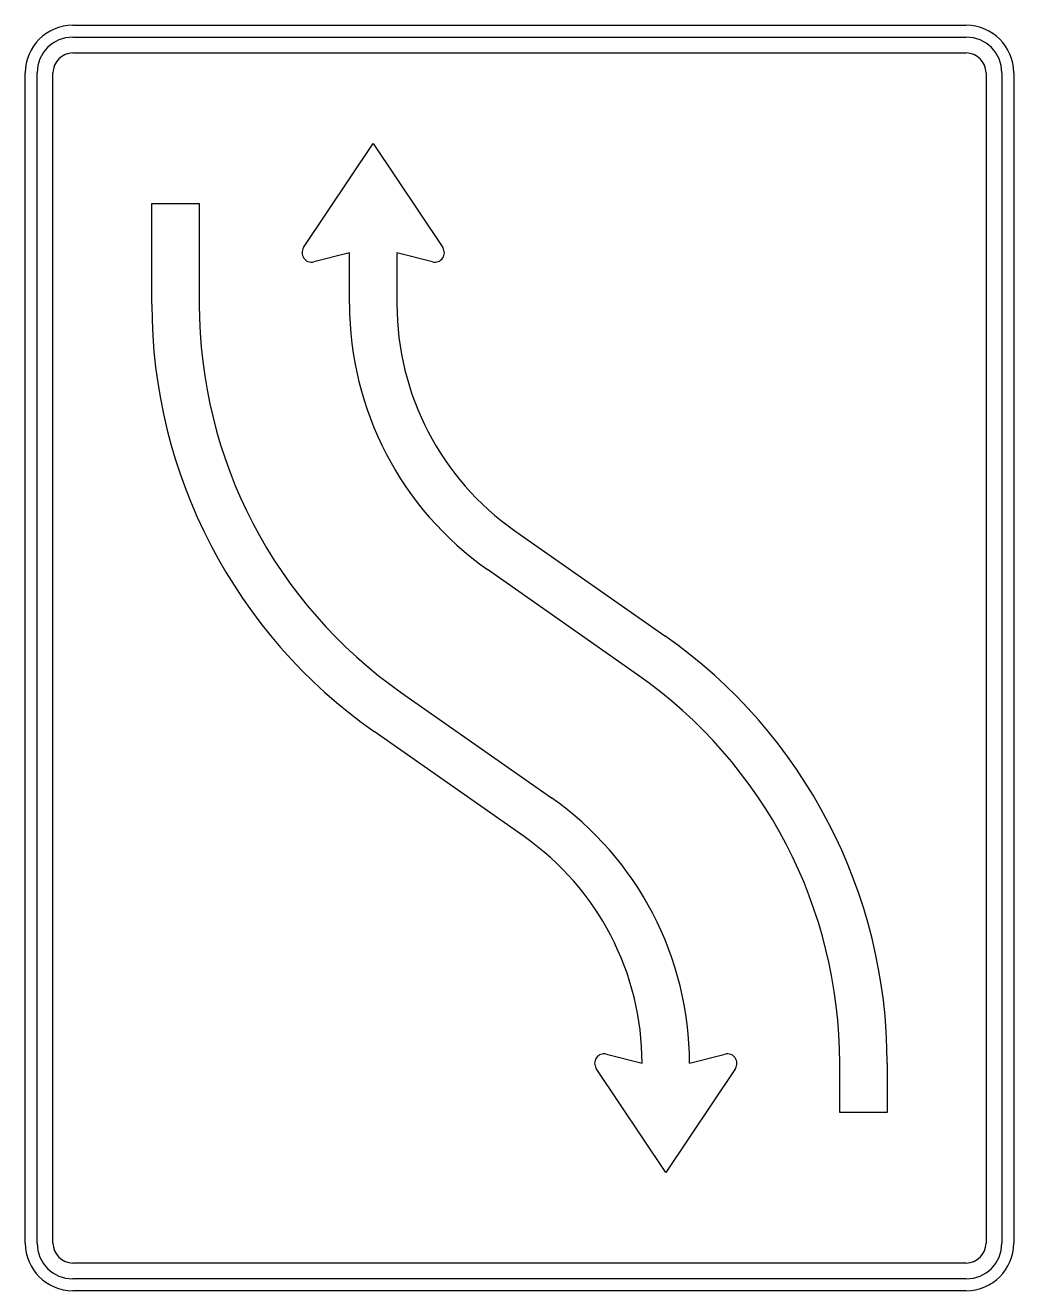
# Model space of a CAD drawing. Extents: x 0 to 1250, y 0 to 1600.
import ezdxf

# ---------------------------------------------------------------- set-up
doc = ezdxf.new("R2010")
doc.units = 0
doc.header["$LTSCALE"] = 25
doc.linetypes.add('AUSGEZOGEN', pattern=[0])
doc.layers.get('0').update_dxf_attribs({"linetype": 'AUSGEZOGEN'})

msp = doc.modelspace()

# ---------------------------------------------------------------- linework, layer by layer
for p, q in [((60, 1600), (1190, 1600)), ((60, 1585), (1190, 1585)), ((60, 1565), (1190, 1565)), ((0, 60), (0, 1540)), ((15, 60), (15, 1540)), ((35, 60), (35, 1540)), ((1215, 1540), (1215, 60)), ((1235, 1540), (1235, 60)), ((1250, 1540), (1250, 60)), ((352, 1319.2), (440, 1450.5)), ((440, 1450.5), (528, 1319.2)), ((160, 1374.5), (220, 1374.5)), ((160, 1247.5), (160, 1374.5)), ((220, 1374.5), (220, 1247.5)), ((410, 1312.5), (365, 1300.9)), ((410, 1247.5), (410, 1312.5)), ((515, 1300.9), (470, 1312.5)), ((470, 1312.5), (470, 1247.5)), ((619.1, 960.9), (808.7, 828)), ((774.3, 778.9), (584.7, 911.7)), ((475.7, 756.1), (665.3, 623.3)), ((630.9, 574.1), (441.3, 707)), ((735, 299.1), (780, 287.5)), ((840, 287.5), (885, 299.1)), ((810, 149.5), (722, 280.8)), ((898, 280.8), (810, 149.5)), ((1030, 225.5), (1030, 287.5)), ((1090, 287.5), (1090, 225.5)), ((1090, 225.5), (1030, 225.5)), ((1190, 35), (60, 35)), ((1190, 15), (60, 15)), ((1190, 0), (60, 0))]:
    msp.add_line(p, q)
for centre, radius, start, end in [((60, 1540), 60, 90, 180), ((1190, 1540), 60, 0, 90), ((60, 1540), 45, 90, 180), ((1190, 1540), 45, 0, 90), ((60, 1540), 25, 90, 180), ((1190, 1540), 25, 0, 90), ((362, 1312.5), 12, 146.195, 284.475), ((518, 1312.5), 12, 255.525, 393.805), ((820, 1247.5), 660, 180, 234.98), ((820, 1247.5), 600, 180, 234.98), ((820, 1247.5), 410, 180, 234.98), ((820, 1247.5), 350, 180, 234.98), ((430, 287.5), 660, 0, 54.98), ((430, 287.5), 600, 0, 54.98), ((430, 287.5), 410, 0, 54.98), ((430, 287.5), 350, 0, 54.98), ((732, 287.5), 12, 75.525, 213.805), ((888, 287.5), 12, 326.195, 464.475), ((60, 60), 60, 180, 270), ((60, 60), 45, 180, 270), ((60, 60), 25, 180, 270), ((1190, 60), 60, 270, 360), ((1190, 60), 45, 270, 360), ((1190, 60), 25, 270, 360)]:
    msp.add_arc(centre, radius, start, end)

doc.saveas('drawing.dxf')
